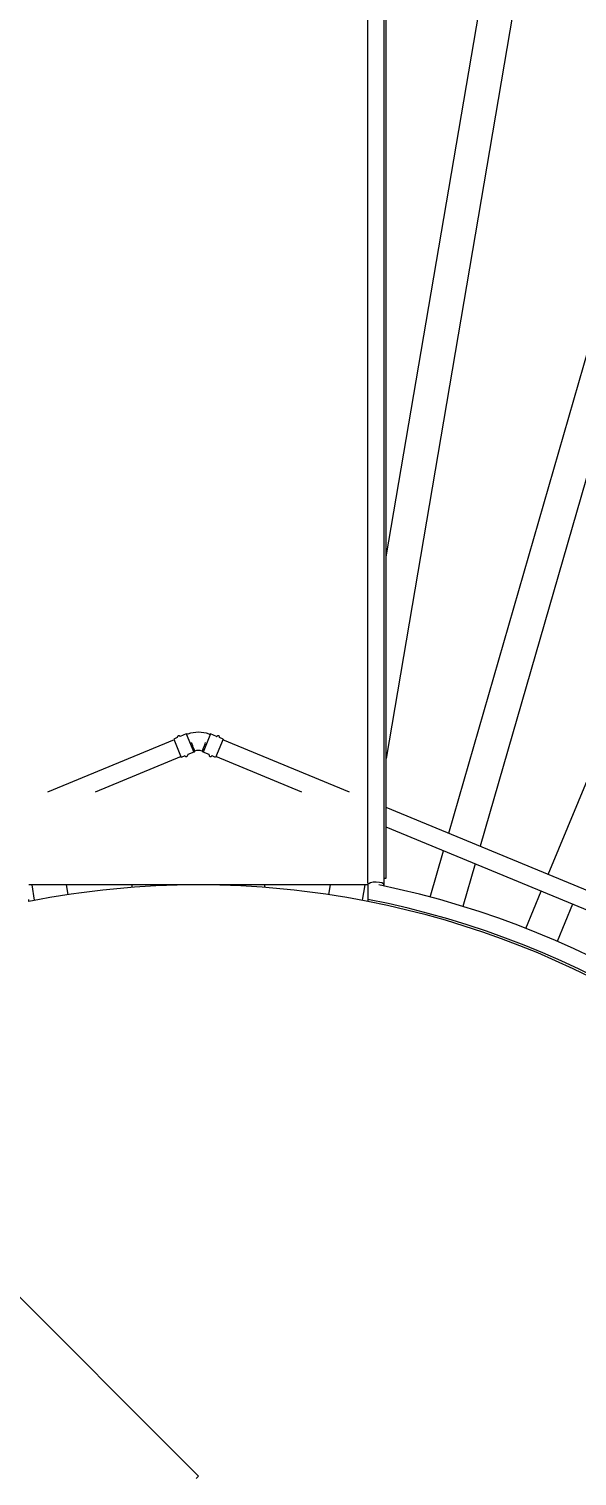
# Model space of a CAD drawing. Header units: millimetres. Extents: x 0 to 157650, y 0 to 89100.
# Drawn here: x 56040 to 57663, y 32534 to 36822 of the extents above; entities that cross this region are included whole.
import ezdxf

# ---------------------------------------------------------------- set-up
doc = ezdxf.new("R2010")
doc.units = ezdxf.units.MM
doc.header["$LTSCALE"] = 150
doc.layers.add('Visible', color=7, linetype='Continuous', lineweight=25)

msp = doc.modelspace()

# ---------------------------------------------------------------- linework, layer by layer
at = {"layer": 'Visible', "color": 9, "true_color": 0xc0c0c0}
for p, q in [((57043.7, 34292.4), (57043.7, 43595.9)), ((57092, 34285.9), (57092, 43595.9)), ((57098, 34305.9), (57098, 43535.9)), ((57098, 35257.8), (58493.9, 43475.5)), ((58592.5, 43458.8), (57098, 34660.7)), ((57283, 34438.9), (59801.6, 43182.9)), ((59897.7, 43155.2), (57376, 34400.4)), ((57577.6, 34316.9), (61068.4, 42745.6)), ((56505.9, 34733.4), (56488.2, 34726)), ((56505.9, 34733.4), (56528.3, 34679.2)), ((56510.5, 34732.7), (56505.9, 34733.4)), ((56578.2, 34733.4), (56555.8, 34679.2)), ((56573.6, 34732.7), (56578.2, 34733.4)), ((56595.8, 34726), (56578.2, 34733.4)), ((56469.8, 34715.9), (56095, 34560.7)), ((56479.4, 34722.4), (56468.9, 34718)), ((56468.9, 34718), (56491.3, 34663.9)), ((56615.1, 34718), (56592.7, 34663.9)), ((56615.1, 34718), (56604.7, 34722.4)), ((56989.1, 34560.7), (56614.3, 34715.9)), ((56490.5, 34666), (56236.1, 34560.7)), ((56501.8, 34668.2), (56491.3, 34663.9)), ((56528.3, 34679.2), (56510.7, 34671.9)), ((56530.8, 34682.6), (56528.3, 34679.2)), ((56553.3, 34682.6), (56555.8, 34679.2)), ((56573.4, 34671.9), (56555.8, 34679.2)), ((56592.7, 34663.9), (56582.3, 34668.2)), ((56848, 34560.7), (56593.6, 34666)), ((58633.5, 33879.5), (57098, 34515.5)), ((58612.8, 33829.6), (57098, 34457.1)), ((57228.5, 34249.9), (57267.9, 34386.7)), ((57360.9, 34348.2), (57324.6, 34222.2)), ((57092, 34305.9), (57098, 34305.9)), ((57043.7, 34285.9), (56040.3, 34285.9)), ((56057.2, 34240.3), (56049.4, 34285.9)), ((56150.9, 34285.9), (56155.8, 34257.1)), ((56346.2, 34278.5), (56345.8, 34285.9)), ((56446, 34285.9), (56446.1, 34284.1)), ((56637.7, 34284.2), (56637.8, 34285.9)), ((56738, 34285.9), (56737.6, 34278.6)), ((56928.1, 34257.1), (56932.9, 34285.9)), ((57034.4, 34285.9), (57026.6, 34240.4)), ((57043.7, 34292.4), (57043.7, 34243.2)), ((57511.3, 34156.9), (57556.9, 34267)), ((56040.3, 34237.1), (56040.3, 34243.2)), ((57043.7, 34243.2), (57043.7, 34237.1)), ((57649.3, 34228.8), (57603.7, 34118.7)), ((55199.9, 33877.8), (56542.3, 32534.4)), ((55199.9, 33877.8), (56542.3, 32534.4)), ((56542.3, 32534.4), (56535.2, 32527.4))]:
    msp.add_line(p, q, dxfattribs=at)
for centre, radius, start, end in [((56542, 31685.9), 12796, 225.6757, 85.41892), ((56542, 31685.9), 12250, 248.67431, 61.10467), ((56542, 34646.3), 92, 69.941, 110.059), ((56484.1, 34723.5), 4.65, 34.3123, 190.6877), ((56479.3, 34722.6), 0.25, 292.5, 10.6877), ((56488.1, 34726.3), 0.25, 214.3123, 292.5), ((56595.9, 34726.3), 0.25, 247.5, 325.6877), ((56600, 34723.5), 4.65, 349.3123, 145.6877), ((56604.8, 34722.6), 0.25, 169.3123, 247.5), ((56501.9, 34668), 0.25, 34.3123, 112.5), ((56505.9, 34670.8), 4.65, 214.3123, 10.6877), ((56510.7, 34671.7), 0.25, 112.5, 190.6877), ((56542, 34646.1), 38.2, 72.8702, 107.1298), ((56573.3, 34671.7), 0.25, 349.3123, 67.5), ((56578.1, 34670.8), 4.65, 169.3123, 325.6877), ((56582.2, 34668), 0.25, 67.5, 145.6877), ((56542, 31685.9), 2654.3, 191.6093, 78.3907), ((56542, 31685.9), 2600, 78.8743, 101.1257), ((56542, 31685.9), 2654.3, 79.1025, 79.1047), ((56542, 31685.9), 2606, 191.0997, 78.9003), ((56542, 31685.9), 2600, 197.3421, 78.8743)]:
    msp.add_arc(centre, radius, start, end, dxfattribs=at)
msp.add_ellipse((57067.9, 34285.9), major_axis=(24.2, 0), ratio=0.34202, start_param=5.915734, end_param=8.961595, dxfattribs=at)
for points, knots in [([(56520.7, 34707.7), (56520.8, 34707.3), (56521, 34707), (56522.4, 34703.3), (56523.8, 34700.1), (56526.1, 34694.2), (56527.2, 34691.5), (56529, 34687.1), (56529.7, 34685.3), (56530.6, 34683.1), (56530.8, 34682.6), (56530.8, 34682.6)], [-12.773496, -12.773496, -12.773496, -12.773496, -12.659018, -12.659018, -11.597637, -11.597637, -10.541818, -10.541818, -9.494712, -9.494712, -8.514961, -8.514961, -8.514961, -8.514961]), ([(56553.3, 34682.6), (56553.3, 34682.6), (56553.3, 34682.6), (56553.3, 34682.6), (56553.4, 34682.8), (56553.7, 34683.6), (56554.1, 34684.6), (56555.3, 34687.7), (56556.2, 34689.9), (56558.3, 34695), (56559.4, 34697.8), (56561.5, 34703), (56562.4, 34705.4), (56563.4, 34707.7)], [-8.51116, -8.51116, -8.51116, -8.51116, -8.39109, -8.39109, -7.98249, -7.98249, -7.083111, -7.083111, -6.01136, -6.01136, -5.004269, -5.004269, -4.255037, -4.255037, -4.255037, -4.255037])]:
    msp.add_open_spline(points, degree=3, knots=knots, dxfattribs=at)

doc.saveas('drawing.dxf')
